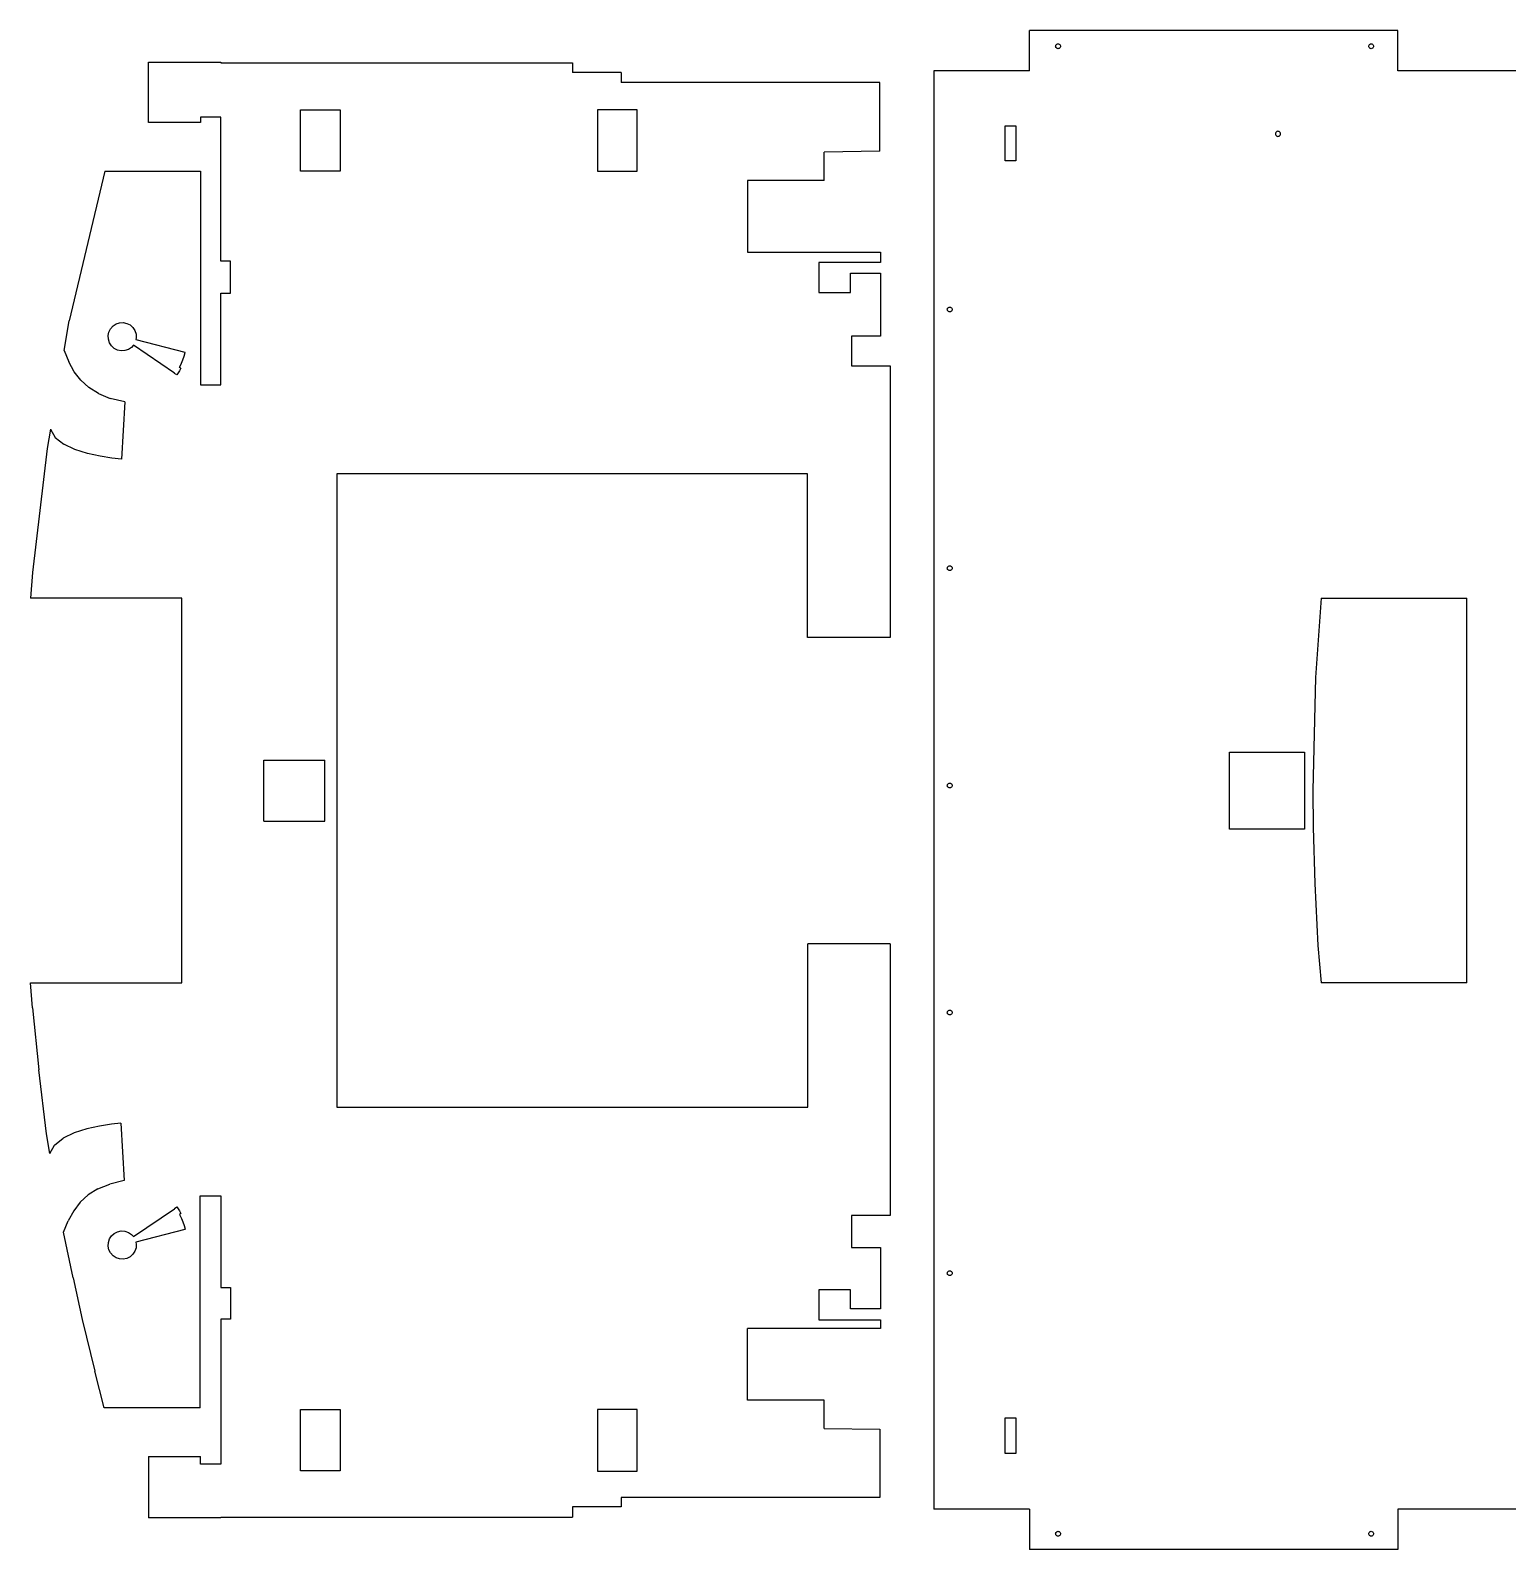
# Model space of a CAD drawing. Extents: x -2756 to 2933, y -1489 to 1592.
# Drawn here: x -2513 to -1585, y 498 to 1452 of the extents above; entities that cross this region are included whole.
import ezdxf

# ---------------------------------------------------------------- set-up
doc = ezdxf.new("R2010")
doc.units = 0
doc.layers.get('0').update_dxf_attribs({"linetype": 'CONTINUOUS'})

msp = doc.modelspace()

# ---------------------------------------------------------------- linework, layer by layer
for p, q in [((-1653.76, 1452.41), (-1885.18, 1452.41)), ((-1885.18, 1427.01), (-1885.18, 1452.41)), ((-1653.76, 1427.01), (-1653.76, 1452.41)), ((-1868.75, 1442.41), (-1868.7, 1442.8)), ((-1868.7, 1442.02), (-1868.75, 1442.41)), ((-1868.7, 1442.8), (-1868.55, 1443.16)), ((-1868.55, 1441.66), (-1868.7, 1442.02)), ((-1868.55, 1443.16), (-1868.31, 1443.47)), ((-1868.31, 1441.35), (-1868.55, 1441.66)), ((-1868.31, 1443.47), (-1868, 1443.71)), ((-1868, 1443.71), (-1867.64, 1443.86)), ((-1867.64, 1443.86), (-1867.25, 1443.91)), ((-1867.25, 1443.91), (-1866.86, 1443.86)), ((-1866.86, 1443.86), (-1866.5, 1443.71)), ((-1866.5, 1443.71), (-1866.19, 1443.47)), ((-1866.19, 1443.47), (-1865.95, 1443.16)), ((-1865.95, 1441.66), (-1866.19, 1441.35)), ((-1865.95, 1443.16), (-1865.8, 1442.8)), ((-1865.8, 1442.02), (-1865.95, 1441.66)), ((-1865.8, 1442.8), (-1865.75, 1442.41)), ((-1865.75, 1442.41), (-1865.8, 1442.02)), ((-1671.95, 1442.41), (-1671.9, 1442.8)), ((-1671.9, 1442.02), (-1671.95, 1442.41)), ((-1671.9, 1442.8), (-1671.75, 1443.16)), ((-1671.75, 1441.66), (-1671.9, 1442.02)), ((-1671.75, 1443.16), (-1671.51, 1443.47)), ((-1671.51, 1441.35), (-1671.75, 1441.66)), ((-1671.51, 1443.47), (-1671.2, 1443.71)), ((-1671.2, 1443.71), (-1670.84, 1443.86)), ((-1670.84, 1443.86), (-1670.45, 1443.91)), ((-1670.45, 1443.91), (-1670.06, 1443.86)), ((-1670.06, 1443.86), (-1669.7, 1443.71)), ((-1669.7, 1443.71), (-1669.39, 1443.47)), ((-1669.39, 1443.47), (-1669.15, 1443.16)), ((-1669.15, 1441.66), (-1669.39, 1441.35)), ((-1669.15, 1443.16), (-1669, 1442.8)), ((-1669, 1442.02), (-1669.15, 1441.66)), ((-1669, 1442.8), (-1668.95, 1442.41)), ((-1668.95, 1442.41), (-1669, 1442.02)), ((-2438.84, 1432.41), (-2393.36, 1432.41)), ((-2438.84, 1394.52), (-2438.84, 1432.41)), ((-2393.36, 1432.41), (-2393.36, 1432.01)), ((-2393.36, 1432.01), (-2172.27, 1432.01)), ((-2172.27, 1432.01), (-2172.27, 1426.01)), ((-1868, 1441.11), (-1868.31, 1441.35)), ((-1867.64, 1440.96), (-1868, 1441.11)), ((-1867.25, 1440.91), (-1867.64, 1440.96)), ((-1866.86, 1440.96), (-1867.25, 1440.91)), ((-1866.5, 1441.11), (-1866.86, 1440.96)), ((-1866.19, 1441.35), (-1866.5, 1441.11)), ((-1671.2, 1441.11), (-1671.51, 1441.35)), ((-1670.84, 1440.96), (-1671.2, 1441.11)), ((-1670.45, 1440.91), (-1670.84, 1440.96)), ((-1670.06, 1440.96), (-1670.45, 1440.91)), ((-1669.7, 1441.11), (-1670.06, 1440.96)), ((-1669.39, 1441.35), (-1669.7, 1441.11)), ((-2141.88, 1426.01), (-2172.27, 1426.01)), ((-2141.88, 1426.01), (-2141.88, 1419.61)), ((-1945.38, 1427.01), (-1945.38, 523.18)), ((-1885.18, 1427.01), (-1945.38, 1427.01)), ((-1531.96, 1427.01), (-1653.76, 1427.01)), ((-1979.14, 1419.61), (-2141.88, 1419.61)), ((-1979.14, 1376.44), (-1979.14, 1419.61)), ((-2406.17, 1394.52), (-2438.84, 1394.52)), ((-2393.36, 1397.89), (-2406.17, 1397.89)), ((-2406.17, 1397.89), (-2406.17, 1394.52)), ((-2393.36, 1307.3), (-2393.36, 1397.89)), ((-2343.22, 1402.51), (-2318.41, 1402.51)), ((-2343.22, 1364.01), (-2343.22, 1402.51)), ((-2318.41, 1402.51), (-2318.41, 1364.01)), ((-2131.84, 1402.51), (-2156.64, 1402.51)), ((-2156.64, 1402.51), (-2156.64, 1364)), ((-2131.84, 1364), (-2131.84, 1402.51)), ((-1900.53, 1370.4), (-1900.53, 1392.39)), ((-1900.53, 1392.39), (-1893.73, 1392.39)), ((-1893.73, 1392.39), (-1893.73, 1370.4)), ((-1730.59, 1387.83), (-1730.65, 1387.41)), ((-1730.65, 1387.41), (-1730.59, 1387)), ((-1730.43, 1388.21), (-1730.59, 1387.83)), ((-1730.59, 1387), (-1730.43, 1386.61)), ((-1730.18, 1388.54), (-1730.43, 1388.21)), ((-1730.43, 1386.61), (-1730.18, 1386.28)), ((-1729.85, 1388.8), (-1730.18, 1388.54)), ((-1730.18, 1386.28), (-1729.85, 1386.03)), ((-1729.46, 1388.96), (-1729.85, 1388.8)), ((-1729.85, 1386.03), (-1729.46, 1385.87)), ((-1729.05, 1389.01), (-1729.46, 1388.96)), ((-1729.46, 1385.87), (-1729.05, 1385.81)), ((-1728.63, 1388.96), (-1729.05, 1389.01)), ((-1729.05, 1385.81), (-1728.63, 1385.87)), ((-1728.25, 1388.8), (-1728.63, 1388.96)), ((-1728.63, 1385.87), (-1728.25, 1386.03)), ((-1727.92, 1388.54), (-1728.25, 1388.8)), ((-1728.25, 1386.03), (-1727.92, 1386.28)), ((-1727.66, 1388.21), (-1727.92, 1388.54)), ((-1727.92, 1386.28), (-1727.66, 1386.61)), ((-1727.5, 1387.83), (-1727.66, 1388.21)), ((-1727.66, 1386.61), (-1727.5, 1387)), ((-1727.45, 1387.41), (-1727.5, 1387.83)), ((-1727.5, 1387), (-1727.45, 1387.41)), ((-1979.14, 1376.44), (-2014.32, 1375.98)), ((-2014.32, 1358.1), (-2014.32, 1375.98)), ((-1893.73, 1370.4), (-1900.53, 1370.4)), ((-2466.3, 1364), (-2488.61, 1269.86)), ((-2466.3, 1364), (-2406.17, 1364)), ((-2406.17, 1364), (-2406.16, 1229.63)), ((-2318.41, 1364.01), (-2343.22, 1364.01)), ((-2156.64, 1364), (-2131.84, 1364)), ((-2062.41, 1358.1), (-2062.4, 1313.09)), ((-2014.32, 1358.1), (-2062.41, 1358.1)), ((-2062.4, 1313.09), (-1978.74, 1313.09)), ((-1978.74, 1313.09), (-1978.74, 1306.61)), ((-2387.36, 1307.3), (-2393.36, 1307.3)), ((-2387.36, 1287.26), (-2387.36, 1307.3)), ((-1978.74, 1306.61), (-2017.61, 1306.61)), ((-2017.61, 1306.61), (-2017.61, 1287.79)), ((-1997.57, 1299.79), (-1978.74, 1299.79)), ((-1997.57, 1287.79), (-1997.57, 1299.79)), ((-1978.74, 1299.79), (-1978.74, 1260.37)), ((-2393.36, 1229.63), (-2393.36, 1287.26)), ((-2393.36, 1287.26), (-2387.36, 1287.26)), ((-2017.61, 1287.79), (-1997.57, 1287.79)), ((-2491.84, 1251.29), (-2488.61, 1269.86)), ((-1936.82, 1277.06), (-1936.77, 1277.44)), ((-1936.77, 1276.67), (-1936.82, 1277.06)), ((-1936.77, 1277.44), (-1936.62, 1277.81)), ((-1936.62, 1276.31), (-1936.77, 1276.67)), ((-1936.62, 1277.81), (-1936.38, 1278.12)), ((-1936.38, 1275.99), (-1936.62, 1276.31)), ((-1936.38, 1278.12), (-1936.07, 1278.35)), ((-1936.07, 1275.76), (-1936.38, 1275.99)), ((-1936.07, 1278.35), (-1935.71, 1278.5)), ((-1935.71, 1275.61), (-1936.07, 1275.76)), ((-1935.71, 1278.5), (-1935.32, 1278.56)), ((-1935.32, 1275.56), (-1935.71, 1275.61)), ((-1935.32, 1278.56), (-1934.93, 1278.5)), ((-1934.93, 1275.61), (-1935.32, 1275.56)), ((-1934.93, 1278.5), (-1934.57, 1278.35)), ((-1934.57, 1275.76), (-1934.93, 1275.61)), ((-1934.57, 1278.35), (-1934.26, 1278.12)), ((-1934.26, 1275.99), (-1934.57, 1275.76)), ((-1934.26, 1278.12), (-1934.02, 1277.81)), ((-1934.02, 1276.31), (-1934.26, 1275.99)), ((-1934.02, 1277.81), (-1933.87, 1277.44)), ((-1933.87, 1276.67), (-1934.02, 1276.31)), ((-1933.87, 1277.44), (-1933.82, 1277.06)), ((-1933.82, 1277.06), (-1933.87, 1276.67)), ((-2464.17, 1260.59), (-2463.7, 1262.86)), ((-2464.04, 1258.28), (-2464.17, 1260.59)), ((-2463.7, 1262.86), (-2462.66, 1264.93)), ((-2462.66, 1264.93), (-2461.13, 1266.66)), ((-2461.13, 1266.66), (-2459.19, 1267.93)), ((-2459.19, 1267.93), (-2457, 1268.66)), ((-2457, 1268.66), (-2454.68, 1268.79)), ((-2454.68, 1268.79), (-2452.42, 1268.32)), ((-2452.42, 1268.32), (-2450.35, 1267.29)), ((-2450.35, 1267.29), (-2448.62, 1265.75)), ((-2448.62, 1265.75), (-2447.35, 1263.81)), ((-2447.35, 1263.81), (-2446.62, 1261.62)), ((-2446.62, 1261.62), (-2446.48, 1259.31)), ((-1978.74, 1260.37), (-1997.14, 1260.37)), ((-1997.14, 1260.37), (-1997.14, 1241.57)), ((-2491.84, 1251.29), (-2488.88, 1244.24)), ((-2463.31, 1256.08), (-2464.04, 1258.28)), ((-2462.04, 1254.15), (-2463.31, 1256.08)), ((-2460.31, 1252.61), (-2462.04, 1254.15)), ((-2458.24, 1251.57), (-2460.31, 1252.61)), ((-2455.97, 1251.11), (-2458.24, 1251.57)), ((-2453.66, 1251.24), (-2455.97, 1251.11)), ((-2451.46, 1251.97), (-2453.66, 1251.24)), ((-2449.53, 1253.24), (-2451.46, 1251.97)), ((-2448.26, 1254.67), (-2449.53, 1253.24)), ((-2422.39, 1237.12), (-2448.26, 1254.67)), ((-2446.48, 1259.31), (-2446.73, 1258.12)), ((-2446.73, 1258.12), (-2416.09, 1250.14)), ((-2485.45, 1237.95), (-2488.88, 1244.24)), ((-2419.36, 1240.6), (-2419.1, 1241.07)), ((-2419.1, 1241.07), (-2418.07, 1243.2)), ((-2418.07, 1243.2), (-2417.16, 1245.39)), ((-2417.16, 1245.39), (-2416.38, 1247.63)), ((-2416.38, 1247.63), (-2415.7, 1250.03)), ((-2416.09, 1250.14), (-2415.7, 1250.03)), ((-1997.14, 1241.57), (-1972.74, 1241.57)), ((-1972.74, 1241.57), (-1972.74, 1070.99)), ((-2481.37, 1232.52), (-2485.45, 1237.95)), ((-2476.39, 1227.92), (-2481.37, 1232.52)), ((-2422.53, 1236.91), (-2422.39, 1237.12)), ((-2421.01, 1235.94), (-2422.53, 1236.91)), ((-2419.4, 1238.48), (-2421.01, 1235.94)), ((-2418.48, 1240.12), (-2419.4, 1238.48)), ((-2418.48, 1240.12), (-2419.36, 1240.6)), ((-2470.3, 1224.15), (-2476.39, 1227.92)), ((-2470.3, 1224.15), (-2462.84, 1221.19)), ((-2406.16, 1229.63), (-2393.36, 1229.63)), ((-2453.8, 1219.01), (-2462.84, 1221.19)), ((-2453.8, 1219.01), (-2455.7, 1182.98)), ((-2500.4, 1201.93), (-2502.54, 1189.58)), ((-2500.4, 1201.93), (-2497.44, 1196.62)), ((-2497.44, 1196.62), (-2492.06, 1192.33)), ((-2502.54, 1189.58), (-2511.81, 1111.75)), ((-2485.06, 1189.01), (-2492.06, 1192.33)), ((-2477.19, 1186.55), (-2485.06, 1189.01)), ((-2469.18, 1184.79), (-2477.19, 1186.55)), ((-2461.78, 1183.61), (-2469.18, 1184.79)), ((-2455.74, 1182.88), (-2461.78, 1183.61)), ((-2455.73, 1182.99), (-2455.74, 1182.88)), ((-2455.73, 1182.99), (-2455.7, 1182.98)), ((-2024.64, 1173.66), (-2320.37, 1173.66)), ((-2320.37, 1173.66), (-2320.37, 775.78)), ((-2024.64, 1070.99), (-2024.64, 1173.66)), ((-2511.81, 1111.75), (-2512.94, 1095.54)), ((-1936.82, 1114.46), (-1936.77, 1114.84)), ((-1936.77, 1114.07), (-1936.82, 1114.46)), ((-1936.77, 1114.84), (-1936.62, 1115.21)), ((-1936.62, 1113.71), (-1936.77, 1114.07)), ((-1936.62, 1115.21), (-1936.38, 1115.52)), ((-1936.38, 1113.39), (-1936.62, 1113.71)), ((-1936.38, 1115.52), (-1936.07, 1115.75)), ((-1936.07, 1113.16), (-1936.38, 1113.39)), ((-1936.07, 1115.75), (-1935.71, 1115.9)), ((-1935.71, 1113.01), (-1936.07, 1113.16)), ((-1935.71, 1115.9), (-1935.32, 1115.96)), ((-1935.32, 1112.96), (-1935.71, 1113.01)), ((-1935.32, 1115.96), (-1934.93, 1115.9)), ((-1934.93, 1113.01), (-1935.32, 1112.96)), ((-1934.93, 1115.9), (-1934.57, 1115.75)), ((-1934.57, 1113.16), (-1934.93, 1113.01)), ((-1934.57, 1115.75), (-1934.26, 1115.52)), ((-1934.26, 1113.39), (-1934.57, 1113.16)), ((-1934.26, 1115.52), (-1934.02, 1115.21)), ((-1934.02, 1113.71), (-1934.26, 1113.39)), ((-1934.02, 1115.21), (-1933.87, 1114.84)), ((-1933.87, 1114.07), (-1934.02, 1113.71)), ((-1933.87, 1114.84), (-1933.82, 1114.46)), ((-1933.82, 1114.46), (-1933.87, 1114.07)), ((-2417.79, 1095.54), (-2512.94, 1095.54)), ((-2417.79, 853.92), (-2417.79, 1095.54)), ((-1701.93, 1095.54), (-1705.43, 1045.76)), ((-1701.93, 1095.54), (-1610.39, 1095.54)), ((-1610.39, 853.92), (-1610.39, 1095.54)), ((-1972.74, 1070.99), (-2024.64, 1070.99)), ((-1705.43, 1045.76), (-1707.12, 974.7)), ((-2366.39, 955.53), (-2366.39, 993.93)), ((-2366.39, 993.93), (-2327.99, 993.93)), ((-2327.99, 955.53), (-2327.99, 993.93)), ((-1759.52, 950.53), (-1759.52, 998.93)), ((-1759.52, 998.93), (-1712.32, 998.93)), ((-1712.32, 998.93), (-1712.32, 950.53)), ((-1936.82, 977.86), (-1936.77, 978.24)), ((-1936.77, 977.47), (-1936.82, 977.86)), ((-1936.77, 978.24), (-1936.62, 978.61)), ((-1936.62, 977.11), (-1936.77, 977.47)), ((-1936.62, 978.61), (-1936.38, 978.92)), ((-1936.38, 976.79), (-1936.62, 977.11)), ((-1936.38, 978.92), (-1936.07, 979.15)), ((-1936.07, 976.56), (-1936.38, 976.79)), ((-1936.07, 979.15), (-1935.71, 979.3)), ((-1935.71, 976.41), (-1936.07, 976.56)), ((-1935.71, 979.3), (-1935.32, 979.36)), ((-1935.32, 976.36), (-1935.71, 976.41)), ((-1935.32, 979.36), (-1934.93, 979.3)), ((-1934.93, 976.41), (-1935.32, 976.36)), ((-1934.93, 979.3), (-1934.57, 979.15)), ((-1934.57, 976.56), (-1934.93, 976.41)), ((-1934.57, 979.15), (-1934.26, 978.92)), ((-1934.26, 976.79), (-1934.57, 976.56)), ((-1934.26, 978.92), (-1934.02, 978.61)), ((-1934.02, 977.11), (-1934.26, 976.79)), ((-1934.02, 978.61), (-1933.87, 978.24)), ((-1933.87, 977.47), (-1934.02, 977.11)), ((-1933.87, 978.24), (-1933.82, 977.86)), ((-1933.82, 977.86), (-1933.87, 977.47)), ((-1707.12, 974.7), (-1706.93, 951.46)), ((-2366.39, 955.53), (-2327.99, 955.53)), ((-1712.32, 950.53), (-1759.52, 950.53)), ((-1706.93, 951.46), (-1705.95, 916.4)), ((-1705.95, 916.4), (-1703.9, 877.4)), ((-2024.44, 775.78), (-2024.44, 878.44)), ((-1972.74, 878.44), (-2024.44, 878.44)), ((-1972.74, 878.44), (-1972.74, 707.7)), ((-1703.9, 877.4), (-1701.93, 853.92)), ((-2511.81, 838.13), (-2513.06, 853.92)), ((-2513.06, 853.92), (-2417.79, 853.92)), ((-1610.39, 853.92), (-1701.93, 853.92)), ((-2511.81, 838.13), (-2507.69, 799.16)), ((-1936.82, 835.26), (-1936.77, 835.64)), ((-1936.77, 834.87), (-1936.82, 835.26)), ((-1936.77, 835.64), (-1936.62, 836.01)), ((-1936.62, 834.51), (-1936.77, 834.87)), ((-1936.62, 836.01), (-1936.38, 836.32)), ((-1936.38, 834.19), (-1936.62, 834.51)), ((-1936.38, 836.32), (-1936.07, 836.55)), ((-1936.07, 833.96), (-1936.38, 834.19)), ((-1936.07, 836.55), (-1935.71, 836.7)), ((-1935.71, 833.81), (-1936.07, 833.96)), ((-1935.71, 836.7), (-1935.32, 836.76)), ((-1935.32, 833.76), (-1935.71, 833.81)), ((-1935.32, 836.76), (-1934.93, 836.7)), ((-1934.93, 833.81), (-1935.32, 833.76)), ((-1934.93, 836.7), (-1934.57, 836.55)), ((-1934.57, 833.96), (-1934.93, 833.81)), ((-1934.57, 836.55), (-1934.26, 836.32)), ((-1934.26, 834.19), (-1934.57, 833.96)), ((-1934.26, 836.32), (-1934.02, 836.01)), ((-1934.02, 834.51), (-1934.26, 834.19)), ((-1934.02, 836.01), (-1933.87, 835.64)), ((-1933.87, 834.87), (-1934.02, 834.51)), ((-1933.87, 835.64), (-1933.82, 835.26)), ((-1933.82, 835.26), (-1933.87, 834.87)), ((-2502.92, 759.06), (-2507.69, 799.16)), ((-2320.37, 775.78), (-2024.44, 775.78)), ((-2469.55, 763.85), (-2477.56, 762.1)), ((-2462.16, 765.03), (-2469.55, 763.85)), ((-2456.11, 765.77), (-2462.16, 765.03)), ((-2456.11, 765.77), (-2454.18, 729.63)), ((-2500.78, 746.71), (-2502.92, 759.06)), ((-2497.81, 752.02), (-2492.43, 756.32)), ((-2485.44, 759.63), (-2492.43, 756.32)), ((-2477.56, 762.1), (-2485.44, 759.63)), ((-2500.78, 746.71), (-2497.81, 752.02)), ((-2470.67, 724.49), (-2463.22, 727.45)), ((-2454.18, 729.63), (-2463.22, 727.45)), ((-2481.74, 716.13), (-2485.83, 710.69)), ((-2476.77, 720.72), (-2481.74, 716.13)), ((-2470.67, 724.49), (-2476.77, 720.72)), ((-2406.38, 720.03), (-2393.36, 720.03)), ((-2406.38, 586.96), (-2406.38, 720.03)), ((-2393.36, 720.03), (-2393.36, 662.54)), ((-2485.83, 710.69), (-2489.26, 704.4)), ((-2448.26, 694.43), (-2422.39, 711.98)), ((-2422.53, 712.19), (-2421.01, 713.15)), ((-2422.53, 712.19), (-2422.39, 711.98)), ((-2421.01, 713.15), (-2419.4, 710.62)), ((-2419.4, 710.62), (-2418.47, 708.95)), ((-2418.47, 708.95), (-2419.34, 708.47)), ((-2419.34, 708.47), (-2419.1, 708.03)), ((-2419.1, 708.03), (-2418.07, 705.89)), ((-1972.74, 707.7), (-1997.14, 707.7)), ((-1997.14, 707.7), (-1997.14, 687.66)), ((-2492.21, 697.35), (-2489.26, 704.4)), ((-2486.23, 668.65), (-2492.21, 697.35)), ((-2460.31, 696.48), (-2458.24, 697.52)), ((-2458.24, 697.52), (-2455.97, 697.99)), ((-2455.97, 697.99), (-2453.66, 697.86)), ((-2453.66, 697.86), (-2451.46, 697.13)), ((-2451.46, 697.13), (-2449.53, 695.85)), ((-2416.09, 698.95), (-2446.73, 690.97)), ((-2418.07, 705.89), (-2417.16, 703.7)), ((-2417.16, 703.7), (-2416.38, 701.47)), ((-2416.38, 701.47), (-2415.7, 699.06)), ((-2415.7, 699.06), (-2416.09, 698.95)), ((-2464.17, 688.5), (-2464.04, 690.81)), ((-2463.7, 686.24), (-2464.17, 688.5)), ((-2464.04, 690.81), (-2463.31, 693.01)), ((-2463.31, 693.01), (-2462.04, 694.95)), ((-2462.04, 694.95), (-2460.31, 696.48)), ((-2449.53, 695.85), (-2448.26, 694.43)), ((-2446.62, 687.48), (-2447.35, 685.28)), ((-2446.73, 690.97), (-2446.48, 689.79)), ((-2446.48, 689.79), (-2446.62, 687.48)), ((-1997.14, 687.66), (-1978.74, 687.66)), ((-1978.74, 687.66), (-1978.74, 648.99)), ((-2462.66, 684.17), (-2463.7, 686.24)), ((-2461.13, 682.44), (-2462.66, 684.17)), ((-2459.19, 681.17), (-2461.13, 682.44)), ((-2457, 680.44), (-2459.19, 681.17)), ((-2454.68, 680.3), (-2457, 680.44)), ((-2452.42, 680.77), (-2454.68, 680.3)), ((-2450.35, 681.81), (-2452.42, 680.77)), ((-2448.62, 683.35), (-2450.35, 681.81)), ((-2447.35, 685.28), (-2448.62, 683.35)), ((-2486.23, 668.65), (-2480.5, 642.4)), ((-1936.82, 671.46), (-1936.77, 671.84)), ((-1936.77, 671.07), (-1936.82, 671.46)), ((-1936.77, 671.84), (-1936.62, 672.21)), ((-1936.62, 670.71), (-1936.77, 671.07)), ((-1936.62, 672.21), (-1936.38, 672.52)), ((-1936.38, 670.39), (-1936.62, 670.71)), ((-1936.38, 672.52), (-1936.07, 672.75)), ((-1936.07, 670.16), (-1936.38, 670.39)), ((-1936.07, 672.75), (-1935.71, 672.9)), ((-1935.71, 670.01), (-1936.07, 670.16)), ((-1935.71, 672.9), (-1935.32, 672.96)), ((-1935.32, 669.96), (-1935.71, 670.01)), ((-1935.32, 672.96), (-1934.93, 672.9)), ((-1934.93, 670.01), (-1935.32, 669.96)), ((-1934.93, 672.9), (-1934.57, 672.75)), ((-1934.57, 670.16), (-1934.93, 670.01)), ((-1934.57, 672.75), (-1934.26, 672.52)), ((-1934.26, 670.39), (-1934.57, 670.16)), ((-1934.26, 672.52), (-1934.02, 672.21)), ((-1934.02, 670.71), (-1934.26, 670.39)), ((-1934.02, 672.21), (-1933.87, 671.84)), ((-1933.87, 671.07), (-1934.02, 670.71)), ((-1933.87, 671.84), (-1933.82, 671.46)), ((-1933.82, 671.46), (-1933.87, 671.07)), ((-2393.36, 662.54), (-2387.36, 662.54)), ((-2387.36, 662.54), (-2387.36, 642.5)), ((-1997.57, 660.99), (-2017.61, 660.99)), ((-2017.61, 660.99), (-2017.61, 642.2)), ((-1997.57, 648.99), (-1997.57, 660.99)), ((-2480.5, 642.4), (-2472.62, 609.9)), ((-2393.36, 642.5), (-2393.36, 551.5)), ((-2387.36, 642.5), (-2393.36, 642.5)), ((-2017.61, 642.2), (-1978.74, 642.2)), ((-1978.74, 648.99), (-1997.57, 648.99)), ((-1978.74, 642.2), (-1978.74, 636.77)), ((-2062.41, 591.76), (-2062.4, 636.77)), ((-1978.74, 636.77), (-2062.4, 636.77)), ((-2466.63, 586.96), (-2472.62, 609.9)), ((-2406.38, 586.96), (-2466.63, 586.96)), ((-2343.22, 585.78), (-2318.42, 585.78)), ((-2343.22, 547.28), (-2343.22, 585.78)), ((-2318.42, 585.78), (-2318.42, 547.28)), ((-2156.64, 585.79), (-2156.64, 547.03)), ((-2131.83, 585.79), (-2156.64, 585.79)), ((-2131.83, 547.03), (-2131.83, 585.79)), ((-2014.32, 591.76), (-2062.41, 591.76)), ((-2014.32, 573.88), (-2014.32, 591.76)), ((-2014.32, 573.88), (-1979.14, 573.42)), ((-1979.14, 573.42), (-1979.14, 530.57)), ((-1900.53, 558.17), (-1900.53, 580.56)), ((-1900.53, 580.56), (-1893.73, 580.56)), ((-1893.73, 580.56), (-1893.73, 558.17)), ((-2438.84, 556.29), (-2438.84, 517.77)), ((-2438.84, 556.29), (-2406.17, 556.29)), ((-2406.17, 551.5), (-2406.17, 556.29)), ((-1893.73, 558.17), (-1900.53, 558.17)), ((-2393.36, 551.5), (-2406.17, 551.5)), ((-2318.42, 547.28), (-2343.22, 547.28)), ((-2156.64, 547.03), (-2131.83, 547.03)), ((-2141.88, 530.57), (-2141.88, 524.58)), ((-1979.14, 530.57), (-2141.88, 530.57)), ((-2393.36, 517.78), (-2438.84, 517.77)), ((-2393.36, 518.18), (-2172.27, 518.17)), ((-2393.36, 517.78), (-2393.36, 518.18)), ((-2141.88, 524.58), (-2172.27, 524.57)), ((-2172.27, 524.57), (-2172.27, 518.17)), ((-1885.18, 523.17), (-1945.38, 523.18)), ((-1885.18, 523.17), (-1885.18, 497.77)), ((-1531.96, 523.17), (-1653.76, 523.17)), ((-1653.76, 523.17), (-1653.76, 497.77)), ((-1868.75, 507.77), (-1868.7, 508.16)), ((-1868.7, 507.39), (-1868.75, 507.77)), ((-1868.7, 508.16), (-1868.55, 508.52)), ((-1868.55, 507.02), (-1868.7, 507.39)), ((-1868.55, 508.52), (-1868.31, 508.84)), ((-1868.31, 506.71), (-1868.55, 507.02)), ((-1868.31, 508.84), (-1868, 509.07)), ((-1868, 506.48), (-1868.31, 506.71)), ((-1868, 509.07), (-1867.64, 509.22)), ((-1867.64, 506.33), (-1868, 506.48)), ((-1867.64, 509.22), (-1867.25, 509.27)), ((-1867.25, 506.27), (-1867.64, 506.33)), ((-1867.25, 509.27), (-1866.86, 509.22)), ((-1866.86, 506.33), (-1867.25, 506.27)), ((-1866.86, 509.22), (-1866.5, 509.07)), ((-1866.5, 506.48), (-1866.86, 506.33)), ((-1866.5, 509.07), (-1866.19, 508.84)), ((-1866.19, 506.71), (-1866.5, 506.48)), ((-1866.19, 508.84), (-1865.95, 508.52)), ((-1865.95, 507.02), (-1866.19, 506.71)), ((-1865.95, 508.52), (-1865.8, 508.16)), ((-1865.8, 507.39), (-1865.95, 507.02)), ((-1865.8, 508.16), (-1865.75, 507.77)), ((-1865.75, 507.77), (-1865.8, 507.39)), ((-1671.95, 507.77), (-1671.9, 508.16)), ((-1671.9, 507.39), (-1671.95, 507.77)), ((-1671.9, 508.16), (-1671.75, 508.52)), ((-1671.75, 507.02), (-1671.9, 507.39)), ((-1671.75, 508.52), (-1671.51, 508.84)), ((-1671.51, 506.71), (-1671.75, 507.02)), ((-1671.51, 508.84), (-1671.2, 509.07)), ((-1671.2, 506.48), (-1671.51, 506.71)), ((-1671.2, 509.07), (-1670.84, 509.22)), ((-1670.84, 506.33), (-1671.2, 506.48)), ((-1670.84, 509.22), (-1670.45, 509.27)), ((-1670.45, 506.27), (-1670.84, 506.33)), ((-1670.45, 509.27), (-1670.06, 509.22)), ((-1670.06, 506.33), (-1670.45, 506.27)), ((-1670.06, 509.22), (-1669.7, 509.07)), ((-1669.7, 506.48), (-1670.06, 506.33)), ((-1669.7, 509.07), (-1669.39, 508.84)), ((-1669.39, 506.71), (-1669.7, 506.48)), ((-1669.39, 508.84), (-1669.15, 508.52)), ((-1669.15, 507.02), (-1669.39, 506.71)), ((-1669.15, 508.52), (-1669, 508.16)), ((-1669, 507.39), (-1669.15, 507.02)), ((-1669, 508.16), (-1668.95, 507.77)), ((-1668.95, 507.77), (-1669, 507.39)), ((-1653.76, 497.77), (-1885.18, 497.77))]:
    msp.add_line(p, q)

doc.saveas('drawing.dxf')
